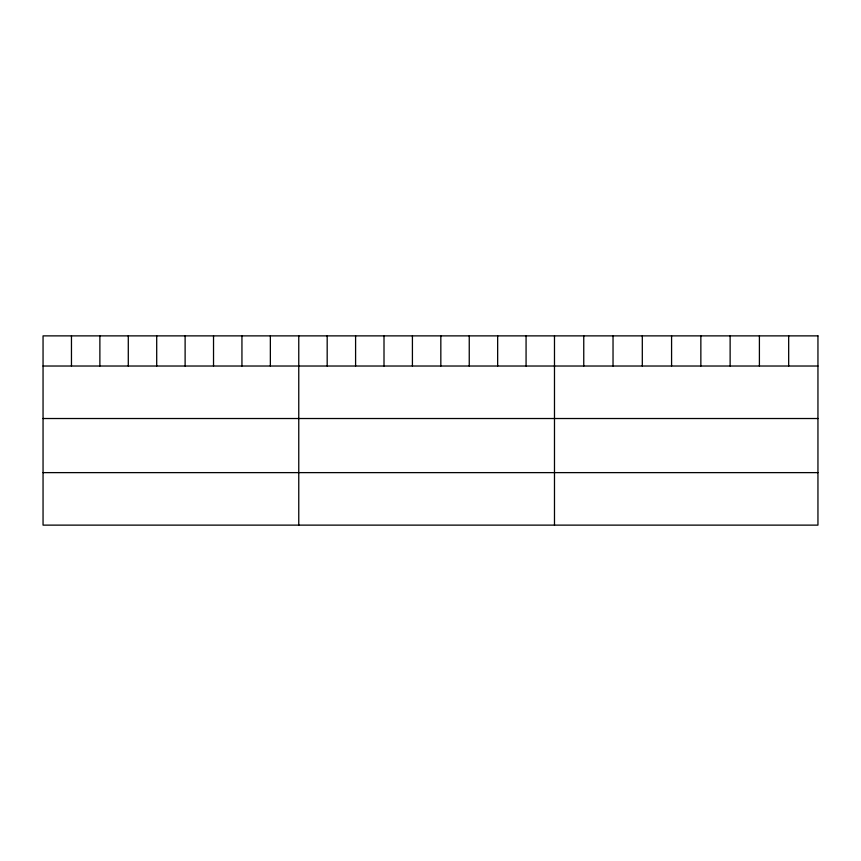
<?xml version="1.0" encoding="UTF-8"?>
<svg xmlns="http://www.w3.org/2000/svg" width="861" height="861" viewBox="0 0 861 861"><rect width="100%" height="100%" fill="white"/><g stroke="black" fill="none" stroke-linecap="round" stroke-linejoin="round"><path stroke-width="1.29" d="M43.05 366.022L817.95 366.022M43.05 418.521L817.95 418.521M43.05 472.624L817.95 472.624M788.676 335.876L788.676 366.022M759.402 335.876L759.402 366.022M730.128 335.876L730.128 366.022M700.854 335.876L700.854 366.022M671.58 335.876L671.58 366.022M642.306 335.876L642.306 366.022M613.032 335.876L613.032 366.022M583.758 335.876L583.758 366.022M554.484 335.876L554.484 525.124M526.071 335.876L526.071 366.022M497.658 335.876L497.658 366.022M469.245 335.876L469.245 366.022M440.832 335.876L440.832 366.022M412.419 335.876L412.419 366.022M384.006 335.876L384.006 366.022M355.593 335.876L355.593 366.022M327.18 335.876L327.18 366.022M298.767 335.876L298.767 525.124M270.354 335.876L270.354 366.022M241.941 335.876L241.941 366.022M213.528 335.876L213.528 366.022M185.115 335.876L185.115 366.022M156.702 335.876L156.702 366.022M128.289 335.876L128.289 366.022M99.876 335.876L99.876 366.022M71.463 335.876L71.463 366.022M817.95 335.876L43.05 335.876L43.05 525.124L817.95 525.124L817.95 335.876"/></g></svg>
